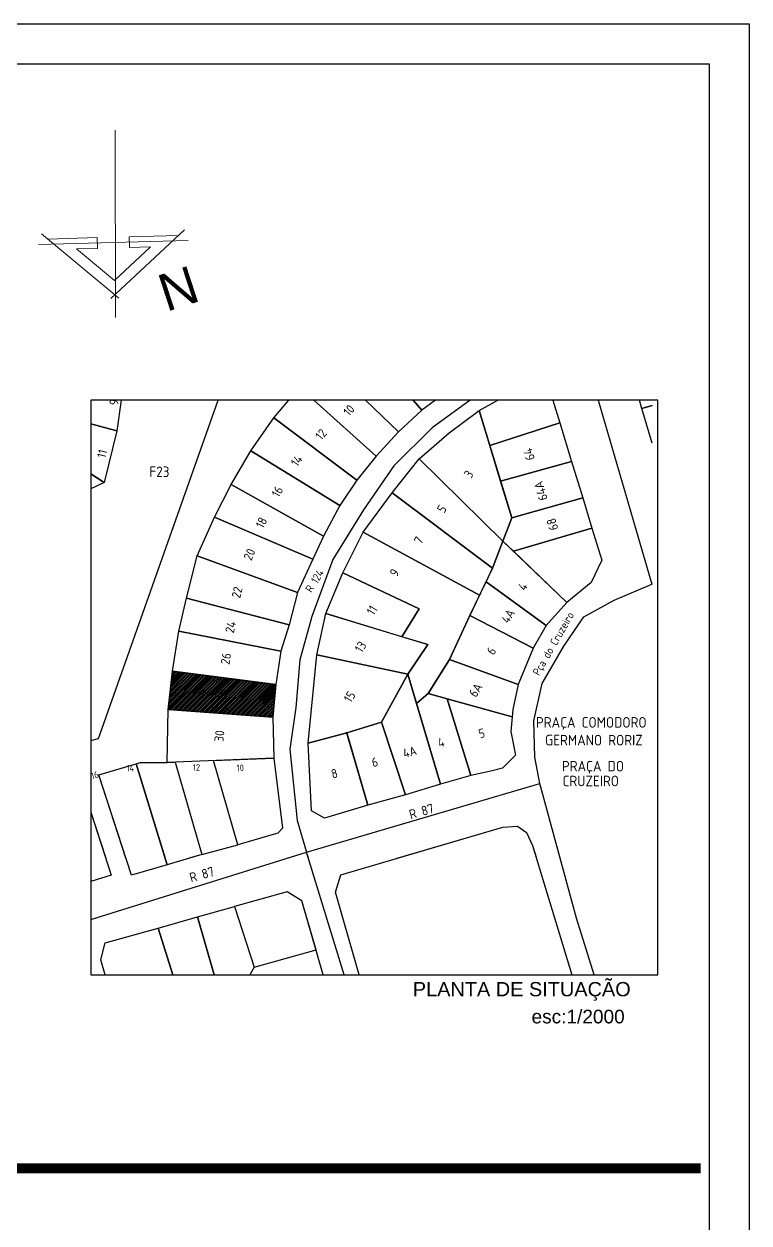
# Model space of a CAD drawing. Extents: x -165 to 197, y 154 to 653.
# Drawn here: x 139.1 to 152.78, y 470.24 to 492.85 of the extents above; entities that cross this region are included whole.
import ezdxf

# ---------------------------------------------------------------- set-up
doc = ezdxf.new("R2010")
doc.units = 0
doc.header["$MEASUREMENT"] = 0
doc.layers.get('0').update_dxf_attribs({"linetype": 'CONTINUOUS'})
for name, color, linetype in [('1', 2, 'CONTINUOUS'), ('101', 3, 'CONTINUOUS'), ('102', 1, 'CONTINUOUS'), ('103', 9, 'CONTINUOUS'), ('106', 1, 'CONTINUOUS'), ('3', 9, 'CONTINUOUS'), ('MARGEM', 4, 'CONTINUOUS'), ('PONTOS', 30, 'CONTINUOUS'), ('TEXTO', 190, 'CONTINUOUS')]:
    doc.layers.add(name, color=color, linetype=linetype)
doc.layers.add('COTAS', color=12, linetype='CONTINUOUS', lineweight=20)
doc.layers.add('PAREDE ALTA', color=7, linetype='CONTINUOUS', lineweight=30)
doc.styles.add('PLANTA', font='stylu.ttf', dxfattribs={"height": 0.22})
doc.styles.get("Standard").update_dxf_attribs({"font": 'ISOCP'})
doc.styles.add('SWISN', font='swiss.ttf')

msp = doc.modelspace()

# ---------------------------------------------------------------- hatches: boundary and pattern name
at = {"layer": 'PONTOS'}
h = msp.add_hatch(dxfattribs=at)
h.set_pattern_fill('_USER', color=256, scale=0.0225, angle=45, style=0, pattern_type=0)
h.set_pattern_definition([(45, (141.820082, 479.777741), (-0.0159099, 0.0159099), [])])
h.paths.add_polyline_path([(141.902, 480.647), (141.82, 479.926), (143.794, 479.778), (143.848, 480.395)])
h.paths.add_polyline_path([(142.076, 480.164), (142.7, 480.116), (142.717, 480.343), (142.093, 480.391)], flags=24)
h.paths.add_polyline_path([(141.982, 480.134), (142.025, 480.465), (141.869, 480.485), (141.826, 480.154)], flags=24)
h.paths.add_polyline_path([(142.606, 479.858), (142.96, 479.831), (142.971, 479.973), (142.617, 480.001)], flags=25)
h.paths.add_polyline_path([(142.657, 480.425), (143.008, 480.373), (143.029, 480.514), (142.678, 480.566)], flags=24)
h.paths.add_polyline_path([(143.805, 479.914), (143.847, 480.237), (143.697, 480.256), (143.655, 479.933)], flags=24)
h.paths.add_polyline_path([(142.95, 480.053), (142.979, 480.327), (142.734, 480.353), (142.706, 480.078)], flags=24)

# ---------------------------------------------------------------- linework, layer by layer
msp.add_lwpolyline([(89.777, 492.847), (152.777, 492.847), (152.777, 448.297), (89.777, 448.297)], close=True)
at = {"layer": '1'}
for p, q in [((142.453, 477.187), (143.132, 477.374)), ((144.067, 476.488), (143.074, 476.209)), ((144.34, 476.314), (144.067, 476.488)), ((144.741, 474.922), (144.34, 476.314)), ((143.074, 476.209), (143.44, 475.069))]:
    msp.add_line(p, q, dxfattribs=at)
for points in [[(140.932, 485.755), (140.853, 485.175), (140.362, 485.31)], [(144.568, 485.755), (145.742, 484.701), (145.381, 484.245), (143.816, 485.423), (144.094, 485.755)], [(145.54, 485.755), (146.167, 485.156), (145.742, 484.701), (144.568, 485.755)], [(146.442, 485.755), (146.608, 485.564), (146.167, 485.156), (145.54, 485.755)], [(146.865, 485.755), (146.608, 485.564), (146.442, 485.755)], [(149.078, 485.755), (149.208, 485.329), (147.885, 484.9), (147.689, 485.56), (148.039, 485.755)], [(150.951, 485.654), (150.755, 485.601), (150.708, 485.755)], [(150.951, 484.944), (150.755, 485.601), (150.951, 485.654)], [(140.362, 485.31), (140.853, 485.175), (140.61, 484.202), (140.362, 484.365)], [(140.362, 484.365), (140.61, 484.202), (140.362, 484.086)], [(141.024, 477.119), (140.513, 478.694), (141.214, 478.9), (141.765, 477.119)], [(141.765, 477.119), (141.214, 478.9), (141.294, 478.924), (141.802, 478.924), (141.954, 478.928), (142.453, 477.187), (142.219, 477.119)], [(140.362, 477.985), (140.643, 477.119)], [(140.362, 477.985), (140.746, 476.801), (140.362, 476.679)], [(145.424, 474.922), (144.974, 476.483), (145.08, 476.806), (148.131, 477.707), (148.407, 477.722), (148.576, 477.603), (148.695, 477.357), (149.432, 474.922)], [(146.138, 477.119), (148.131, 477.707), (148.407, 477.722), (148.576, 477.603), (148.695, 477.357), (148.767, 477.119)], [(142.686, 474.922), (142.373, 476.012), (143.074, 476.209), (143.44, 475.069), (143.359, 474.922)], [(142.686, 474.922), (142.373, 476.012), (143.074, 476.209), (143.44, 475.069), (143.359, 474.922)], [(141.907, 474.922), (141.63, 475.803), (142.373, 476.012), (142.686, 474.922)], [(141.907, 474.922), (141.63, 475.803), (142.373, 476.012), (142.686, 474.922)], [(140.632, 474.922), (140.551, 475.206), (140.633, 475.523), (141.63, 475.803), (141.907, 474.922)], [(140.632, 474.922), (140.551, 475.206), (140.633, 475.523), (141.63, 475.803), (141.907, 474.922)]]:
    msp.add_lwpolyline(points, dxfattribs=at)
for points in [[(148.3, 483.535), (148.13, 483.1), (146.555, 484.651), (147.119, 485.138), (147.689, 485.56)], [(143.378, 484.798), (143.816, 485.423), (145.381, 484.245), (145.057, 483.768)], [(148.09, 484.225), (147.885, 484.9), (149.208, 485.329), (149.431, 484.598)], [(143.006, 484.166), (143.378, 484.798), (145.057, 483.768), (144.748, 483.193)], [(148.13, 483.1), (147.938, 482.587), (146.043, 484.01), (146.555, 484.651)], [(148.3, 483.535), (148.09, 484.225), (149.431, 484.598), (149.64, 483.911)], [(142.693, 483.547), (143.006, 484.166), (144.748, 483.193), (144.546, 482.76)], [(147.938, 482.587), (147.694, 482.078), (145.498, 483.266), (146.043, 484.01)], [(148.13, 483.1), (148.3, 483.535), (149.64, 483.911), (149.814, 483.34), (148.331, 482.907)], [(142.368, 482.823), (142.693, 483.547), (144.546, 482.76), (144.262, 482.13)], [(149.338, 481.939), (148.331, 482.907), (149.814, 483.34), (149.999, 482.737), (149.801, 482.317)], [(147.506, 481.686), (147.129, 480.866), (146.726, 480.224), (146.502, 480.038), (146.341, 480.588), (146.721, 481.146), (146.23, 481.295), (146.553, 481.821), (145.117, 482.502), (145.498, 483.266), (147.694, 482.078)], [(147.816, 482.333), (147.938, 482.587), (148.13, 483.1), (149.338, 481.939), (148.953, 481.506)], [(142.169, 482.023), (142.368, 482.823), (144.262, 482.13), (144.105, 481.52)], [(146.553, 481.821), (146.23, 481.295), (144.794, 481.731), (145.117, 482.502)], [(147.511, 481.698), (147.816, 482.333), (148.953, 481.506), (148.706, 481.078)], [(142.022, 481.401), (142.169, 482.023), (144.105, 481.52), (143.946, 481.025)], [(146.721, 481.146), (146.341, 480.588), (144.623, 480.953), (144.794, 481.731)], [(147.129, 480.866), (147.511, 481.698), (148.706, 481.078), (148.421, 480.396)], [(141.902, 480.647), (142.022, 481.401), (143.946, 481.025), (143.848, 480.395)], [(146.341, 480.588), (145.846, 479.684), (145.189, 479.485), (144.459, 479.289), (144.623, 480.953)], [(146.726, 480.224), (147.129, 480.866), (148.421, 480.396), (148.322, 479.925), (148.309, 479.788), (147.083, 480.122)], [(141.82, 479.926), (141.902, 480.647), (143.848, 480.395), (143.794, 479.778)], [(145.846, 479.684), (146.341, 480.588), (146.959, 478.513), (146.299, 478.316)], [(146.502, 480.038), (146.726, 480.224), (147.083, 480.122), (147.531, 478.678), (146.959, 478.513)], [(147.531, 478.678), (147.083, 480.122), (148.309, 479.788), (148.282, 479.506), (148.372, 479.064), (148.124, 478.82), (147.907, 478.764)], [(141.802, 478.924), (141.82, 479.926), (143.794, 479.778), (143.815, 479.008)], [(145.19, 479.485), (145.846, 479.684), (146.299, 478.316), (145.589, 478.118), (145.186, 479.498)], [(144.459, 479.289), (145.189, 479.485), (145.589, 478.118), (144.768, 477.872), (144.523, 478.016)], [(142.678, 478.961), (143.815, 479.008), (143.977, 477.689), (143.886, 477.594), (143.132, 477.374)], [(142.678, 478.961), (143.815, 479.008), (143.977, 477.689), (143.886, 477.594), (143.132, 477.374)], [(140.513, 478.694), (141.214, 478.9), (141.802, 476.997), (141.128, 476.801)], [(141.294, 478.924), (141.802, 478.924), (141.954, 478.928), (142.453, 477.187), (141.802, 476.997), (141.214, 478.9)], [(143.074, 476.209), (143.44, 475.069), (144.609, 475.395), (144.34, 476.314), (144.067, 476.488)]]:
    msp.add_lwpolyline(points, close=True, dxfattribs=at)
at = {"layer": '106'}
msp.add_lwpolyline([(151.056, 485.755), (140.362, 485.755), (140.362, 474.922), (151.056, 474.922)], close=True, dxfattribs=at)
at = {"layer": '3'}
for points in [[(140.362, 479.338), (140.504, 479.375), (142.764, 485.755)], [(147.516, 485.755), (146.797, 485.232), (146.077, 484.514), (145.502, 483.687), (144.927, 482.753), (144.531, 481.675), (144.303, 480.857), (144.231, 479.962), (144.118, 479.177), (144.254, 477.831), (144.431, 477.232)], [(149.929, 485.755), (150.946, 482.289)], [(148.829, 478.526), (148.738, 479.026), (148.716, 479.707), (148.875, 480.412), (149.284, 481.116), (149.661, 481.669), (150.235, 481.987), (150.946, 482.289)], [(148.829, 478.526), (148.738, 479.026), (148.716, 479.707), (148.875, 480.412), (149.284, 481.116), (149.661, 481.669), (150.235, 481.987), (150.946, 482.289)], [(150.946, 482.289), (150.951, 482.29)], [(144.431, 477.232), (148.829, 478.526)], [(144.431, 477.232), (148.829, 478.526)], [(144.431, 477.232), (148.829, 478.526)], [(149.212, 477.119), (148.829, 478.526)], [(149.853, 474.922), (149.52, 475.991), (148.829, 478.526)], [(140.362, 475.965), (144.431, 477.232)], [(140.362, 475.965), (144.431, 477.232)], [(144.066, 477.119), (144.431, 477.232)], [(144.466, 477.119), (144.431, 477.232)], [(145.143, 474.922), (144.431, 477.232)]]:
    msp.add_lwpolyline(points, dxfattribs=at)
at = {"layer": 'COTAS', "linetype": 'Continuous'}
for p, q in [((140.825, 487.313), (140.82, 490.843)), ((142.13, 488.966), (140.739, 487.671)), ((142.2, 488.766), (139.372, 488.687)), ((140.891, 487.676), (139.43, 488.891)), ((139.548, 488.793), (140.48, 488.819)), ((140.486, 488.617), (140.48, 488.819)), ((141.086, 488.836), (142.018, 488.862)), ((141.091, 488.634), (141.086, 488.836)), ((140.089, 488.606), (140.486, 488.617)), ((140.806, 488.01), (140.089, 488.606)), ((141.488, 488.645), (140.806, 488.01)), ((141.091, 488.634), (141.488, 488.645))]:
    msp.add_line(p, q, dxfattribs=at)
at = {"layer": 'MARGEM'}
msp.add_lwpolyline([(91.652, 492.097), (152.027, 492.097), (152.027, 449.047), (91.652, 449.047)], close=True, dxfattribs=at)
at = {"layer": 'PAREDE ALTA'}
msp.add_lwpolyline([(151.056, 485.755), (140.362, 485.755), (140.362, 474.922), (151.056, 474.922)], close=True, dxfattribs=at)
msp.add_lwpolyline([(143.794, 479.778), (143.848, 480.395), (141.902, 480.647), (141.82, 479.926), (143.794, 479.778)], dxfattribs=at)
at = {"layer": 'TEXTO', "color": 0, "const_width": 0.183}
msp.add_lwpolyline([(136.277, 471.274), (151.865, 471.274)], dxfattribs=at)

# ---------------------------------------------------------------- texts
at = {"layer": '101'}
for s, height, rotation, p in [('9', 0.169, 82, (140.876, 485.648)), ('10', 0.1688, 48, (145.233, 485.44)), ('12', 0.1688, 50, (144.711, 484.986)), ('11', 0.1688, 76, (140.637, 484.652)), ('14', 0.1688, 55, (144.258, 484.488)), ('64', 0.1725, 107, (148.74, 484.649)), ('3', 0.172, 58, (147.533, 484.268)), ('64A', 0.1725, 107, (148.983, 483.892)), ('16', 0.1688, 60, (143.906, 483.908)), ('5', 0.172, 58, (147.025, 483.612)), ('18', 0.1688, 63, (143.611, 483.323)), ('68', 0.1725, 107, (149.183, 483.329)), ('7', 0.172, 58, (146.591, 483.021)), ('20', 0.1688, 66, (143.388, 482.719)), ('9', 0.172, 58, (146.132, 482.41)), ('22', 0.1688, 76, (143.177, 482.011)), ('4', 0.172, 58, (148.551, 482.146)), ('11', 0.1725, 58, (145.697, 481.683)), ('4A', 0.1725, 58, (148.235, 481.53)), ('24', 0.1688, 77, (143.056, 481.353)), ('13', 0.1725, 58, (145.473, 480.979)), ('6', 0.172, 58, (147.96, 480.935)), ('26', 0.1725, 81, (142.976, 480.761)), ('6A', 0.1725, 58, (147.626, 480.138)), ('28', 0.1725, 84, (142.92, 480.075)), ('15', 0.1725, 58, (145.266, 480.037)), ('30', 0.1725, 84, (142.861, 479.308)), ('5', 0.172, 15, (147.702, 479.377)), ('4A', 0.1719, 15, (146.276, 479.008)), ('4', 0.172, 15, (146.935, 479.204)), ('6', 0.172, 15, (145.686, 478.833)), ('16', 0.125, 16, (140.385, 478.605)), ('10', 0.125, 4, (143.116, 478.755)), ('8', 0.172, 15, (144.921, 478.62))]:
    msp.add_text(s, height=height, rotation=rotation, dxfattribs=at).set_placement(p)
for s, p in [('14', (141.035, 478.755)), ('12', (142.286, 478.769))]:
    msp.add_text(s, height=0.125, dxfattribs=at).set_placement(p)
at = {"layer": '102'}
msp.add_text('F23', height=0.2, dxfattribs=at).set_placement((141.466, 484.305))
for s, rotation, p in [('15.02', 82.6419, (141.958, 480.148)), ('40.00', 351.5884, (142.668, 480.442)), ('540,00m²', 355.599, (142.102, 480.216)), ('12.00', 82.6419, (143.787, 479.926)), ('40.00', 355.599, (142.616, 479.876))]:
    msp.add_text(s, height=0.1058, rotation=rotation, dxfattribs=at).set_placement(p)
at = {"layer": '103'}
for s, height, rotation, p in [('R 124', 0.15, 58, (144.524, 482.115)), ('Pça do Cruzeiro', 0.15, 60, (148.816, 480.549)), ('R 87', 0.18, 16, (146.396, 477.85)), ('R 87', 0.18, 16, (142.254, 476.661))]:
    msp.add_text(s, height=height, rotation=rotation, dxfattribs=at).set_placement(p)
at = {"layer": '106'}
for s, p in [('PRAÇA COMODORO ', (148.756, 479.581)), ('GERMANO RORIZ ', (148.93, 479.246)), ('PRAÇA DO', (149.246, 478.755)), ('CRUZEIRO', (149.259, 478.476))]:
    msp.add_text(s, height=0.2, dxfattribs=at).set_placement(p)
at = {"layer": 'COTAS', "linetype": 'Continuous', "style": 'SWISN'}
msp.add_text('N', height=0.702, rotation=198.0923, dxfattribs=at).set_placement((142.24, 488.303))
at = {"layer": 'TEXTO', "insert": (146.435, 474.61), "char_height": 0.26875, "width": 10.40642, "attachment_point": 4, "style": 'PLANTA'}
msp.add_mtext('{\\fSwis721 Ex BT|b0|i0|c0|p34;PLANTA DE SITUAÇÃO}', dxfattribs=at)
at = {"layer": 'TEXTO', "insert": (147.377, 474.133), "char_height": 0.2571, "attachment_point": 4, "style": 'PLANTA'}
msp.add_mtext('{\\fSwis721 Ex BT|b0|i0|c0|p34;             esc:1/2000                                  }', dxfattribs=at)

doc.saveas('drawing.dxf')
